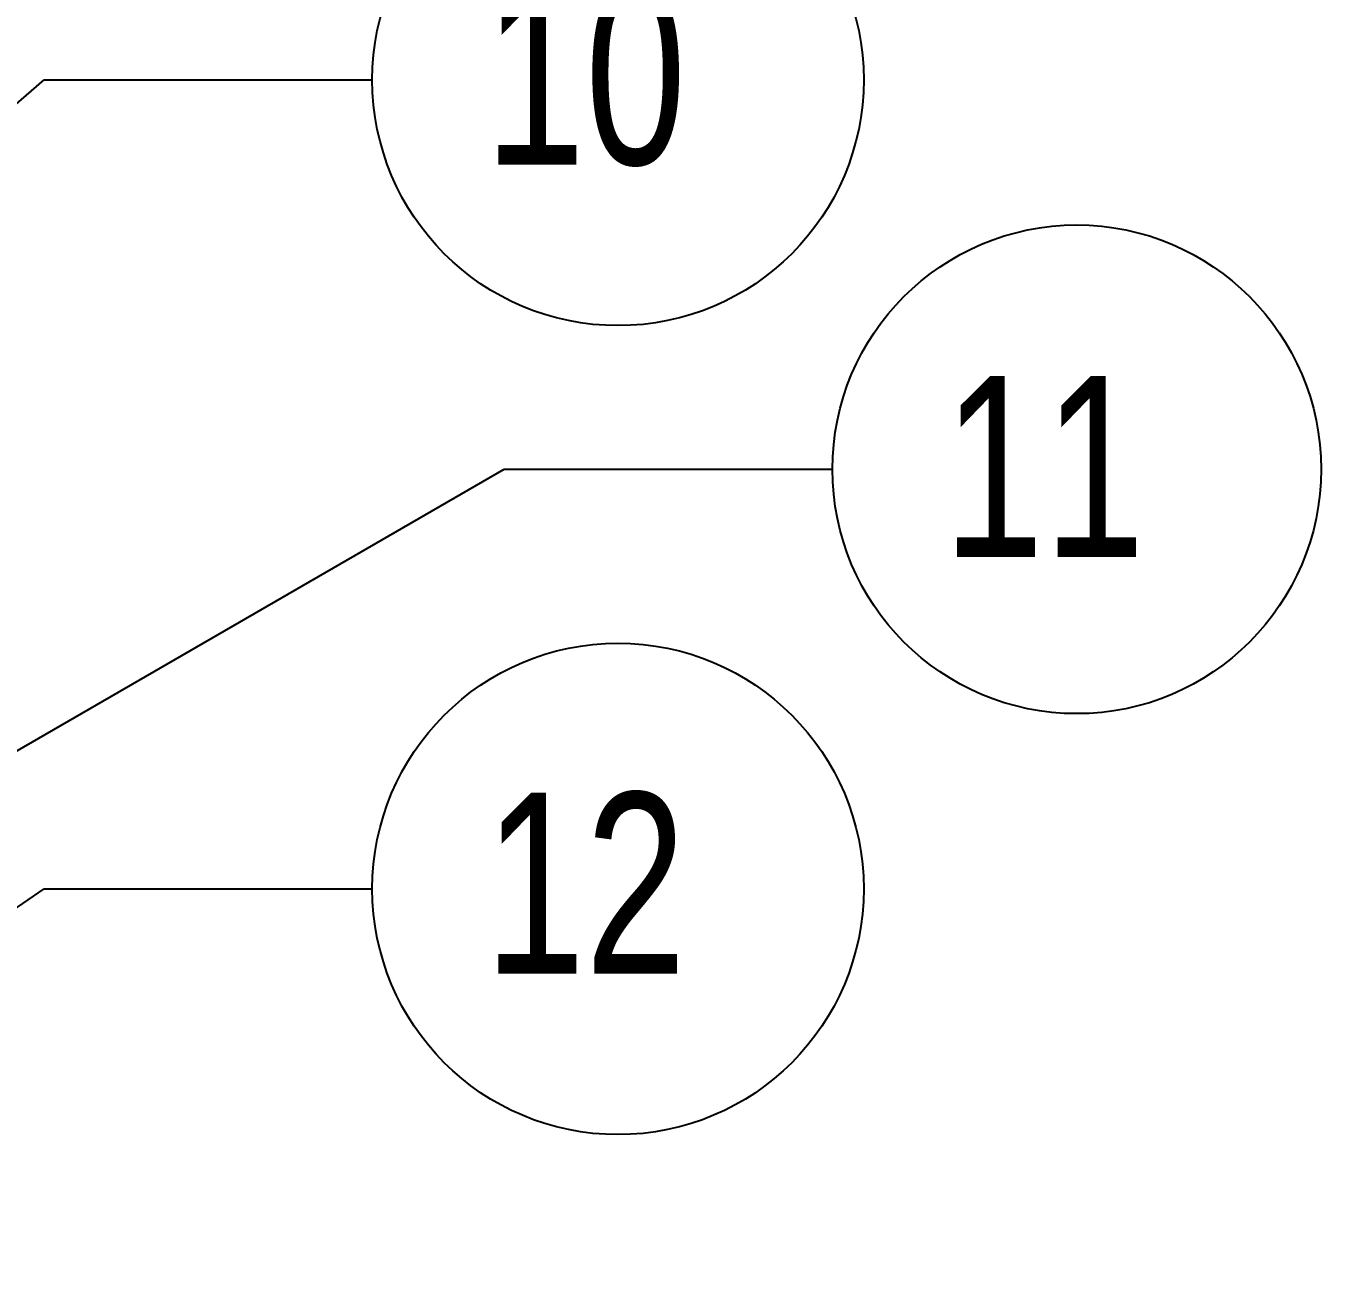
# Model space of a CAD drawing. Header units: millimetres. Extents: x 0 to 279, y 0 to 216.
# Drawn here: x 119.27 to 144.33, y 83.82 to 108.16 of the extents above; entities that cross this region are included whole.
import ezdxf

# ---------------------------------------------------------------- set-up
doc = ezdxf.new("R2010")
doc.units = ezdxf.units.MM
doc.layers.add('DIM', color=1, linetype='Continuous')
doc.styles.add('SLDTEXTSTYLE0', font='TXT', dxfattribs={"width": 0.75})
doc.dimstyles.new('SLDDIMSTYLE1', dxfattribs={"dimtxt": 0.18, "dimasz": 3.302, "dimexe": 0, "dimexo": 0.0625, "dimgap": 0, "dimtad": 0, "dimtih": 1, "dimtoh": 1, "dimdec": 0, "dimrnd": 1e-09, "dimzin": 0, "dimdsep": 46, "dimtxsty": 'Standard', "dimsah": 1, "dimcen": 0.09, "dimadec": 0, "dimazin": 0, "dimtfac": 3.302, "dimtdec": 0, "dimtofl": 0, "dimtmove": 0, "dimatfit": 3, "dimfxl": 0, "dimfrac": 2, "dimtolj": 1, "dimtzin": 0, "dimarcsym": 0})

# ---------------------------------------------------------------- blocks, each defined once
blk = doc.blocks.new('SW_NOTE_18')
at = {"layer": 'DIM', "color": 0}
blk.add_circle((4.755, 0), 4.755, dxfattribs=at)
at = {"layer": 'DIM', "color": 0, "insert": (2.169, 1.863), "char_height": 3.5, "attachment_point": 1, "style": 'SLDTEXTSTYLE0'}
blk.add_mtext('10', dxfattribs=at)
blk = doc.blocks.new('SW_NOTE_19')
at = {"layer": 'DIM', "color": 0}
blk.add_circle((4.728, 0), 4.728, dxfattribs=at)
at = {"layer": 'DIM', "color": 0, "insert": (2.142, 1.805), "char_height": 3.5, "attachment_point": 1, "style": 'SLDTEXTSTYLE0'}
blk.add_mtext('11', dxfattribs=at)
blk = doc.blocks.new('SW_NOTE_20')
at = {"layer": 'DIM', "color": 0}
blk.add_circle((4.755, 0), 4.755, dxfattribs=at)
at = {"layer": 'DIM', "color": 0, "insert": (2.169, 1.863), "char_height": 3.5, "attachment_point": 1, "style": 'SLDTEXTSTYLE0'}
blk.add_mtext('12', dxfattribs=at)

msp = doc.modelspace()

# ---------------------------------------------------------------- block references
at = {"layer": 'DIM'}
for name, p in [('SW_NOTE_18', (125.969, 107.118)), ('SW_NOTE_19', (134.874, 99.583)), ('SW_NOTE_20', (125.969, 91.464))]:
    msp.add_blockref(name, p, dxfattribs=at)

# ---------------------------------------------------------------- leaders
for points in [[(108.02, 97.093), (119.619, 107.118), (125.969, 107.118)], [(111.003, 89.468), (128.524, 99.583), (134.874, 99.583)], [(108.428, 83.817), (119.619, 91.464), (125.969, 91.464)]]:
    msp.add_leader(points, dimstyle='SLDDIMSTYLE1', dxfattribs=at)

doc.saveas('drawing.dxf')
